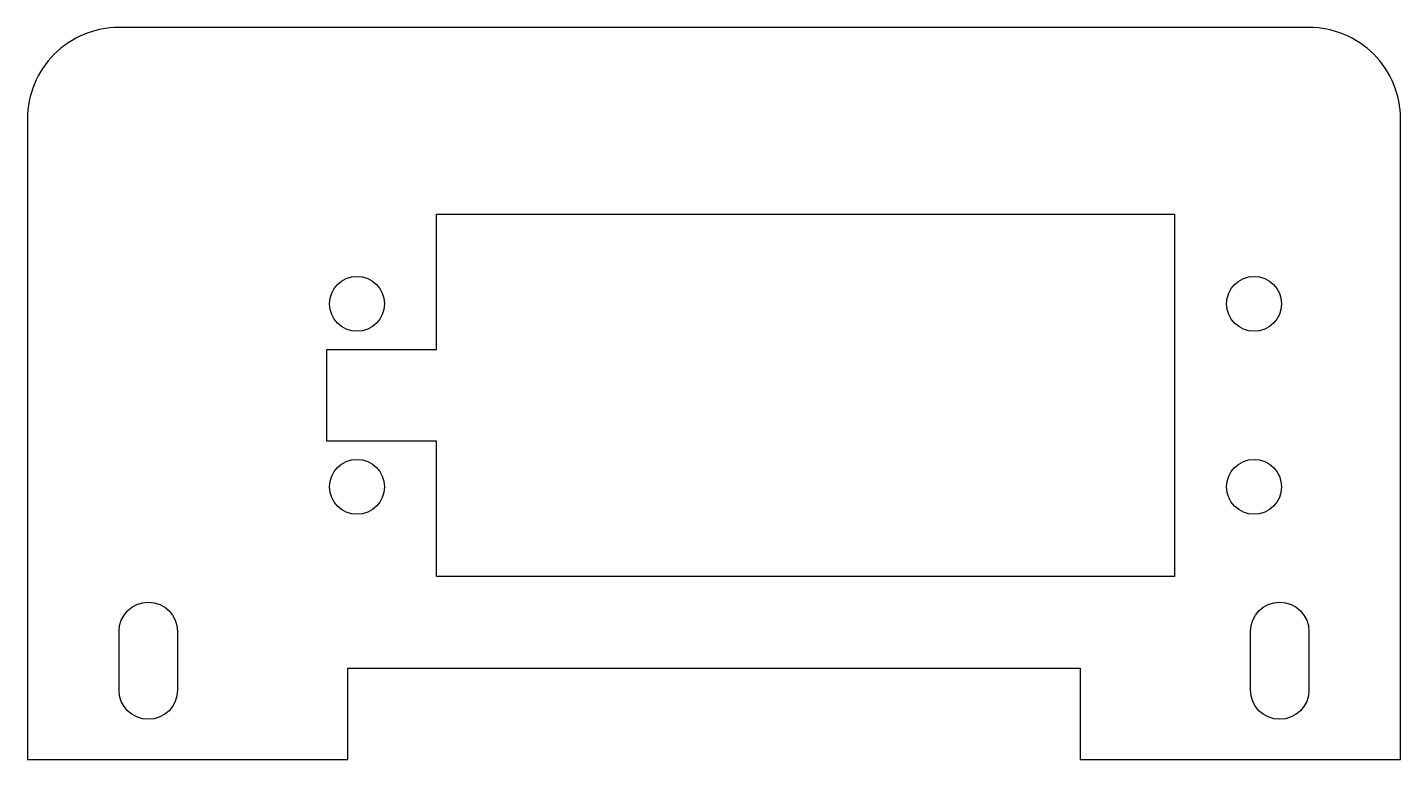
# Model space of a CAD drawing. Header units: millimetres. Extents: x -37.5 to 37.5, y 0 to 40.
import ezdxf

# ---------------------------------------------------------------- set-up
doc = ezdxf.new("R2010")
doc.units = ezdxf.units.MM

msp = doc.modelspace()

# ---------------------------------------------------------------- linework, layer by layer
for points in [[(20, 5), (20, 0), (37.5, 0), (37.5, 35, 0.414214), (32.5, 40), (-32.5, 40, 0.414214), (-37.5, 35), (-37.5, 0), (-20, 0), (-20, 5)], [(-32.5, 3.8), (-32.5, 7, -1), (-29.3, 7), (-29.3, 3.8, -1)], [(29.3, 3.8), (29.3, 7, -1), (32.5, 7), (32.5, 3.8, -1)]]:
    msp.add_lwpolyline(points, format="xyb", close=True)
msp.add_lwpolyline([(-21.15, 17.4), (-21.15, 22.4), (-15.15, 22.4), (-15.15, 29.8), (25.15, 29.8), (25.15, 10), (-15.15, 10), (-15.15, 17.4)], close=True)
for centre in [(-19.5, 24.9), (29.5, 24.9), (-19.5, 14.9), (29.5, 14.9)]:
    msp.add_circle(centre, 1.5)

doc.saveas('drawing.dxf')
